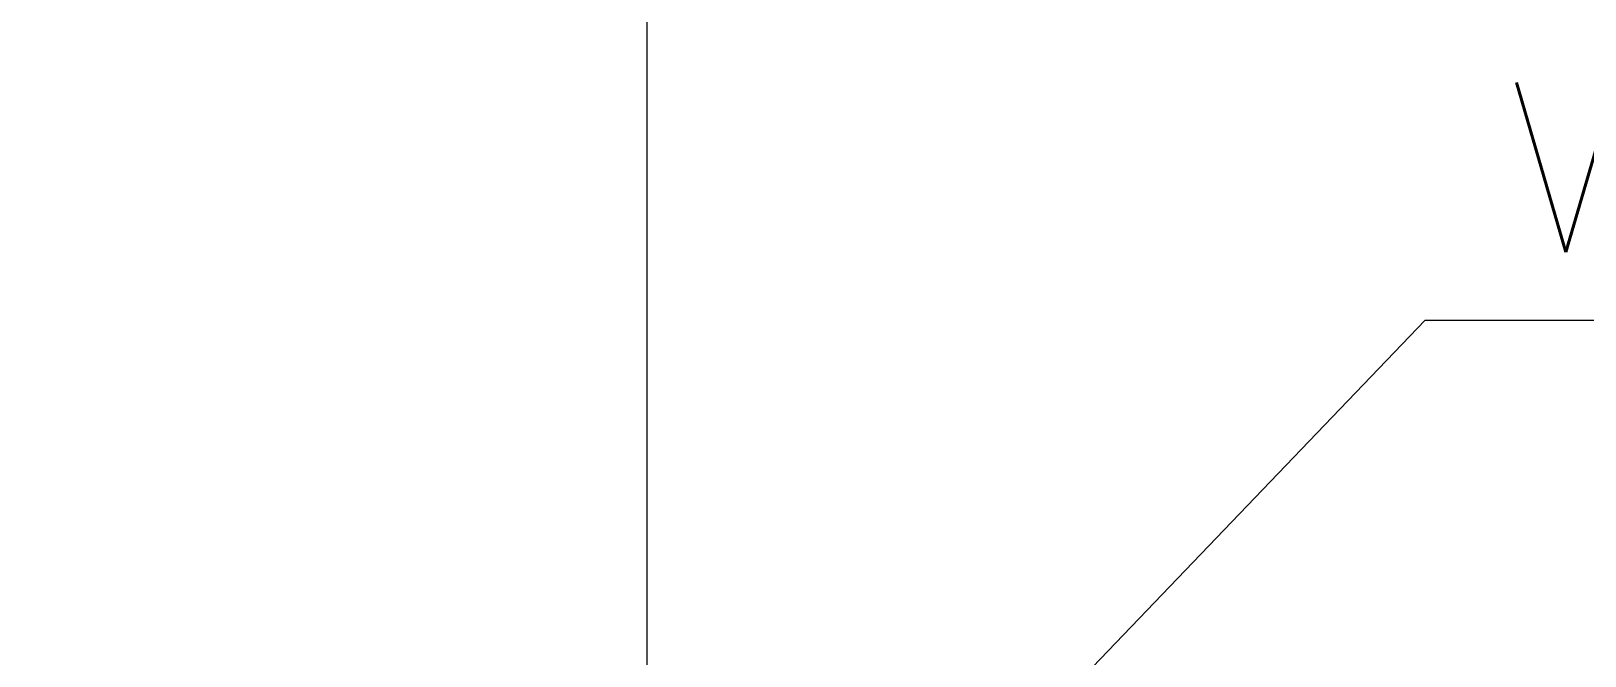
# Model space of a CAD drawing. Header units: millimetres. Extents: x -753 to 90, y 56274 to 56868.
# Drawn here: x -161.81 to -138.94, y 56588.79 to 56597.99 of the extents above; entities that cross this region are included whole.
import ezdxf

# ---------------------------------------------------------------- set-up
doc = ezdxf.new("R2010")
doc.units = ezdxf.units.MM
doc.linetypes.add('XKITLINE00', pattern=[0])
doc.layers.add('Cota', color=4, linetype='Continuous', lineweight=0)
doc.layers.add('Grelha', color=4, linetype='Continuous', lineweight=0)
doc.styles.add('ROMANS', font='romans__.ttf')

# ---------------------------------------------------------------- blocks, each defined once
blk = doc.blocks.new('*A218')
at = {"layer": 'Grelha', "color": 7, "linetype": 'XKITLINE00', "lineweight": 0}
blk.add_line((-152.739, 56569.658), (-152.739, 56610.621), dxfattribs=at)
blk = doc.blocks.new('*A2162')
at = {"layer": 'Cota', "color": 7, "linetype": 'XKITLINE00', "lineweight": 0}
blk.add_arc((-152.735, 56530.171), 80.15, 33.30685, 146.71019, dxfattribs=at)
blk = doc.blocks.new('*A2164')
at = {"color": 7, "linetype": 'XKITLINE00', "lineweight": 0}
for p, q in [((-146.185, 56588.621), (-141.285, 56593.729)), ((-141.285, 56593.729), (-123.362, 56593.729))]:
    blk.add_line(p, q, dxfattribs=at)
at = {"color": 1, "style": 'ROMANS', "width": 0.85}
blk.add_text('V.DET.', height=2.5, dxfattribs=at).set_placement((-140.035, 56594.729))

msp = doc.modelspace()

# ---------------------------------------------------------------- block references
at = {"lineweight": 0}
for name in ['*A218', '*A2162', '*A2164']:
    msp.add_blockref(name, (0, 0), dxfattribs=at)

doc.saveas('drawing.dxf')
